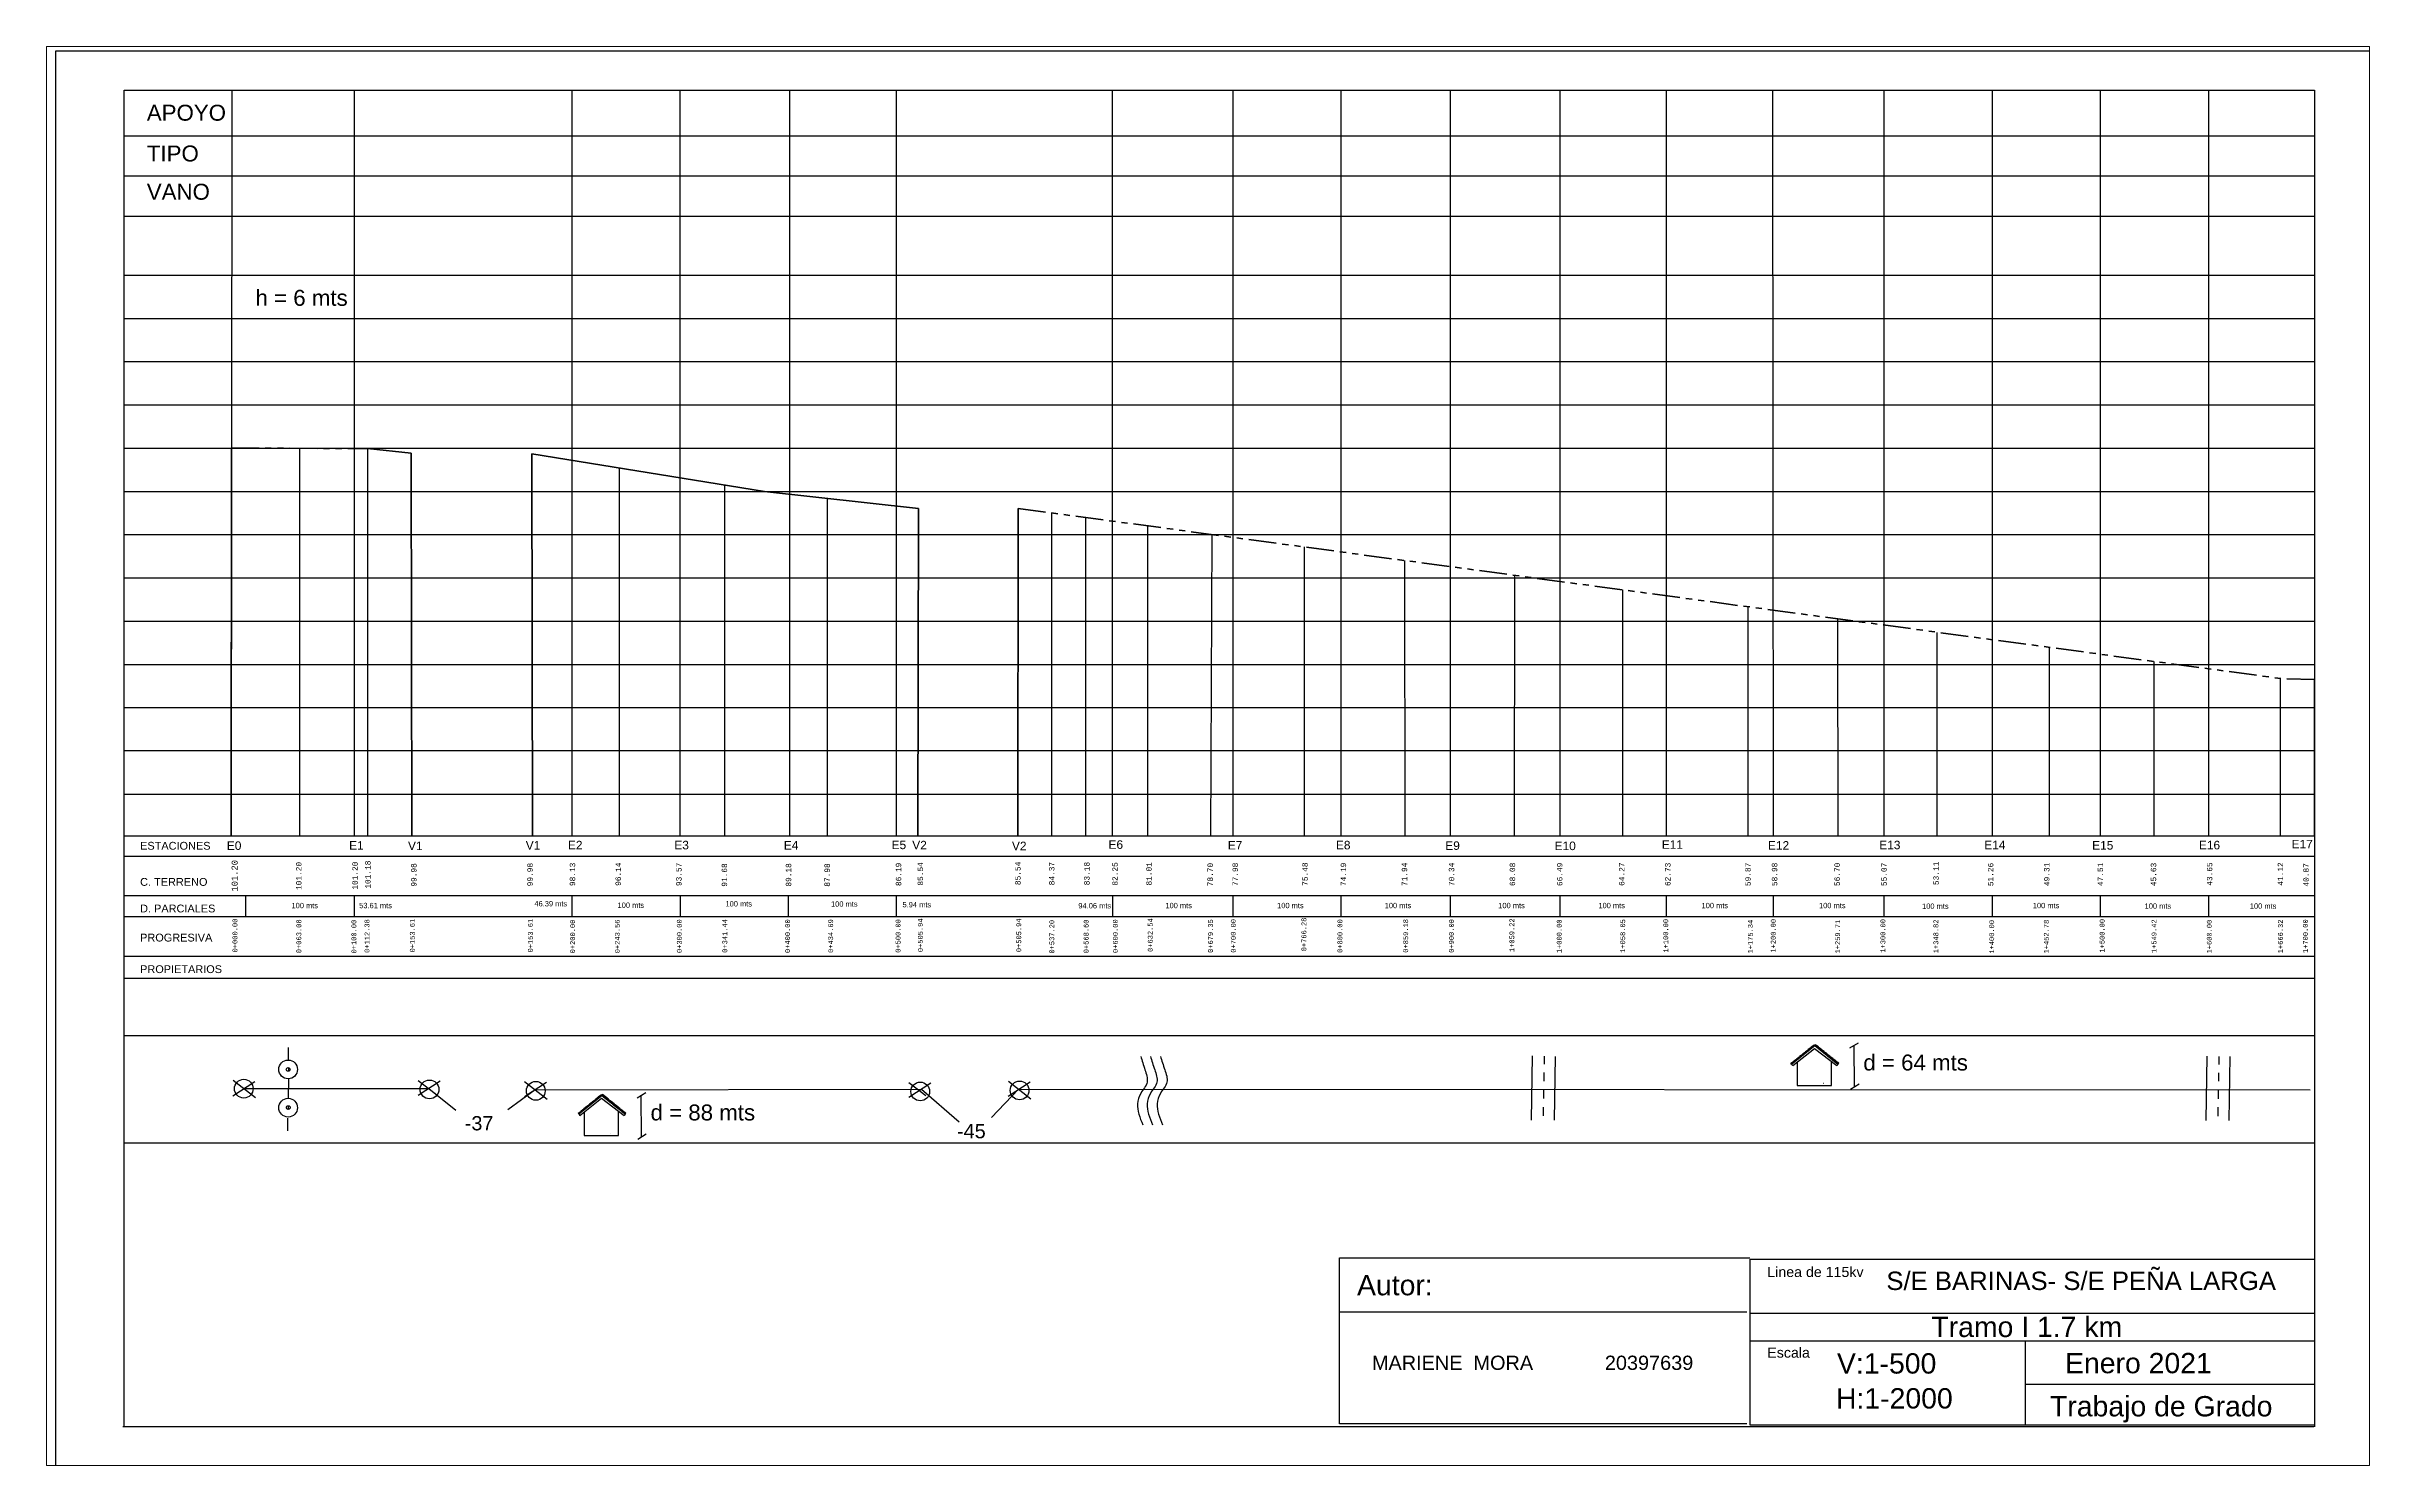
# Paper-space layout 'Presentación1' of a CAD drawing. Header units: millimetres. Extents: x 0 to 285, y 0 to 174.
# The model-space entities are those that its viewports show. They can reach past a viewport. Long polylines and large blocks are cut down to what shows.
import ezdxf
from ezdxf.enums import TextEntityAlignment as Align

# ---------------------------------------------------------------- set-up
doc = ezdxf.new("R2010")
doc.units = ezdxf.units.MM
doc.linetypes.add('SECCION1', pattern=[0.895, 0.45, -0.095, 0.08, -0.095, 0.08, -0.095])
doc.layers.add('a_VEG', color=82, linetype='Continuous', lineweight=0)
doc.layers.add('COMPLETO', color=251, linetype='Continuous')
doc.layers.add('Estacasdemaderaqueseborran', color=7, linetype='Continuous', true_color=0x000a0a)
doc.styles.add('MONOTXT4', font='monotxt4.shx')
doc.styles.get("Standard").update_dxf_attribs({"font": 'arial.ttf'})

msp = doc.modelspace()

# ---------------------------------------------------------------- linework, layer by layer
for p, q in [((499.6, 1610.2), (499.6, 1610.2)), ((2588.3, 1538.3), (2588.3, 848.6)), ((2588.3, 1497.9), (2588.3, 808.2)), ((562.7, 884.3), (1019, 884.3)), ((562.7, 884.3), (1079.6, 884.3)), ((1079.6, 884.3), (1293.6, 884.3)), ((1079.6, 884.3), (1346, 884.3)), ((1346, 884.3), (2243.8, 884.3)), ((1346, 884.3), (1825, 884.3)), ((2243.8, 884.3), (2588.3, 884.3)), ((562.7, 865.6), (1079.6, 865.6)), ((1079.6, 865.6), (1348.3, 865.6)), ((1346, 865.6), (2243.8, 865.6)), ((2243.8, 865.6), (2588.3, 865.6)), ((562.7, 829.1), (1079.6, 829.1)), ((674.8, 829.1), (674.8, 809.6)), ((775.5, 829.1), (775.5, 809.6)), ((976.8, 829.1), (976.8, 809.6)), ((1076.8, 829.1), (1076.8, 809.6)), ((1079.6, 829.1), (1346, 829.1)), ((1176.8, 828.5), (1176.8, 809)), ((1276.5, 829.1), (1276.5, 809.6)), ((1346, 829.1), (2243.8, 829.1)), ((1476.7, 829.2), (1476.7, 809.7)), ((1588.1, 829.1), (1588.1, 809.6)), ((1687.7, 829.1), (1687.7, 809.6)), ((1789, 829.1), (1789, 809.6)), ((1890.2, 829.1), (1890.2, 809.6)), ((1988.8, 829.1), (1988.8, 809.6)), ((2087.7, 829.1), (2087.7, 809.6)), ((2190.1, 829.1), (2190.1, 809.6)), ((2243.8, 829.1), (2588.3, 829.1)), ((2290.1, 829.1), (2290.1, 809.6)), ((2390.1, 829.1), (2390.1, 809.6)), ((2490.1, 829.1), (2490.1, 809.6)), ((562.7, 809.6), (1079.6, 809.6)), ((1079.6, 809.6), (1346, 809.6)), ((1346, 809.6), (2243.8, 809.6)), ((2243.8, 809.6), (2588.3, 809.6)), ((562.7, 773.1), (1079.6, 773.1)), ((562.7, 752.8), (1079.6, 752.8)), ((1079.6, 773.1), (1346, 773.1)), ((1079.6, 752.8), (1346, 752.8)), ((1346, 773.1), (2243.8, 773.1)), ((1346, 752.8), (2243.8, 752.8)), ((2243.8, 773.1), (2588.3, 773.1)), ((2243.8, 752.8), (2588.3, 752.8)), ((562.7, 699.7), (1079.6, 699.7)), ((714.4, 688.5), (714.4, 677.5)), ((1079.6, 699.7), (1346, 699.7)), ((1346, 699.7), (2243.8, 699.7)), ((2166.1, 692.7), (2158.2, 687.8)), ((2162.2, 690.3), (2162.4, 652)), ((2243.8, 699.7), (2588.3, 699.7)), ((714.6, 670), (714.6, 666.6)), ((2104.7, 673.2), (2105.6, 671.9)), ((2147.5, 673.2), (2146.6, 672)), ((683.6, 656.8), (663.3, 643.7)), ((663.4, 658.4), (684.1, 642.3)), ((674, 650.5), (844.5, 650.8)), ((714.6, 659.6), (714.5, 641.6)), ((834.7, 658.2), (850.4, 646.1)), ((855, 657.3), (834.7, 644.3)), ((844.5, 650.8), (869.6, 630.6)), ((942.7, 649.4), (917.5, 631)), ((953.2, 656.1), (932.9, 643)), ((933, 657), (954, 640.8)), ((942.7, 649.4), (1300, 649.9)), ((1045, 646.6), (1037.1, 641.6)), ((1288.5, 656.3), (1304.2, 644.2)), ((1308.8, 655.5), (1288.5, 642.4)), ((1300, 649.9), (1334.8, 619.8)), ((1389.7, 650.1), (1364.7, 623.9)), ((1400.7, 656.4), (1380.3, 643.4)), ((1380.4, 657.3), (1401.1, 641.2)), ((1389.7, 650.1), (2584.2, 649.5)), ((2167.1, 654.7), (2159.2, 649.7)), ((713.9, 623.2), (713.8, 611.6)), ((714.5, 634.7), (714.5, 631.2)), ((983.1, 627.1), (984, 625.8)), ((1026, 627.1), (1025, 625.8)), ((1040.6, 644.1), (1040.8, 605.8)), ((1045.5, 608.5), (1037.6, 603.6)), ((562.8, 600.5), (1079.8, 600.5)), ((1079.8, 600.5), (1346.2, 600.5)), ((1346.2, 600.5), (2588.3, 600.5)), ((1686.7, 444), (2063.4, 444)), ((2066.2, 442.8), (2588.3, 442.8)), ((2066.2, 417.3), (2588.3, 417.3)), ((2320.5, 417.3), (2320.5, 339.4)), ((2320.5, 377.1), (2588.3, 377.1)), ((2587.5, 337.8), (561.5, 337.8))]:
    msp.add_line(p, q)
at = {"lineweight": 25}
for p, q in [((1864.9, 680.8), (1863.9, 621.3)), ((1875.8, 680.6), (1875.7, 673.1)), ((1886, 680.4), (1885, 621.4)), ((2488.7, 680.6), (2487.7, 621.1)), ((2499.7, 680.4), (2499.6, 672.9)), ((2509.9, 680.2), (2508.9, 621.2)), ((1875.3, 649.7), (1875.2, 641.3)), ((1875.6, 665.3), (1875.4, 657.5)), ((2499.2, 649.5), (2499, 641.1)), ((2499.4, 665.1), (2499.3, 657.3)), ((1875, 633.5), (1874.9, 625.3)), ((2498.9, 633.3), (2498.7, 625.1))]:
    msp.add_line(p, q, dxfattribs=at)
for points in [[(499.6, 1610.2), (2668.3, 1610.2), (2668.3, 257.2), (499.6, 257.2)], [(2120.7, 686.2), (2120.1, 687), (2122.9, 689), (2123.4, 688.3)], [(2123.4, 688.3), (2122.8, 689.2), (2125.6, 691.1), (2126.1, 690.5)], [(2128.8, 688.3), (2129.4, 689.2), (2126.6, 691.1), (2126.1, 690.5)], [(2131.5, 686.2), (2132.1, 687), (2129.3, 689), (2128.8, 688.3)], [(2104.7, 673.2), (2104, 674.1), (2106.8, 676), (2107.3, 675.4)], [(2107.3, 675.4), (2106.7, 676.2), (2109.5, 678.2), (2110, 677.6)], [(2110, 677.6), (2109.4, 678.4), (2112.2, 680.3), (2112.7, 679.7)], [(2112.7, 679.7), (2112.1, 680.5), (2114.9, 682.5), (2115.4, 681.9)], [(2115.4, 681.9), (2114.8, 682.7), (2117.6, 684.7), (2118.1, 684)], [(2118.1, 684), (2117.4, 684.9), (2120.2, 686.8), (2120.7, 686.2)], [(2134.1, 684), (2134.8, 684.9), (2132, 686.8), (2131.5, 686.2)], [(2136.8, 681.9), (2137.4, 682.7), (2134.6, 684.7), (2134.1, 684)], [(2139.5, 679.7), (2140.1, 680.5), (2137.3, 682.5), (2136.8, 681.9)], [(2142.2, 677.6), (2142.8, 678.4), (2140, 680.3), (2139.5, 679.7)], [(2144.9, 675.4), (2145.5, 676.2), (2142.7, 678.2), (2142.2, 677.6)], [(2147.5, 673.2), (2148.2, 674.1), (2145.4, 676), (2144.9, 675.4)], [(1001.8, 642.2), (1001.2, 643), (1004, 645), (1004.5, 644.3)], [(1007.2, 642.2), (1007.8, 643), (1005, 645), (1004.5, 644.3)], [(983.1, 627.1), (982.5, 627.9), (985.3, 629.8), (985.8, 629.2)], [(985.8, 629.2), (985.2, 630), (987.9, 632), (988.4, 631.4)], [(988.4, 631.4), (987.8, 632.2), (990.6, 634.2), (991.1, 633.5)], [(991.1, 633.5), (990.5, 634.4), (993.3, 636.3), (993.8, 635.7)], [(993.8, 635.7), (993.2, 636.5), (996, 638.5), (996.5, 637.9)], [(996.5, 637.9), (995.9, 638.7), (998.7, 640.6), (999.2, 640)], [(999.2, 640), (998.6, 640.8), (1001.3, 642.8), (1001.8, 642.2)], [(1009.9, 640), (1010.5, 640.8), (1007.7, 642.8), (1007.2, 642.2)], [(1012.6, 637.9), (1013.2, 638.7), (1010.4, 640.6), (1009.9, 640)], [(1015.3, 635.7), (1015.9, 636.5), (1013.1, 638.5), (1012.6, 637.9)], [(1017.9, 633.5), (1018.5, 634.4), (1015.8, 636.3), (1015.3, 635.7)], [(1020.6, 631.4), (1021.2, 632.2), (1018.4, 634.2), (1017.9, 633.5)], [(1023.3, 629.2), (1023.9, 630), (1021.1, 632), (1020.6, 631.4)], [(1026, 627.1), (1026.6, 627.9), (1023.8, 629.8), (1023.3, 629.2)], [(2066.2, 492.8), (2588.3, 492.8), (2588.3, 339.4), (2066.2, 339.4)]]:
    msp.add_lwpolyline(points, close=True)
for points in [[(562.7, 337.8), (562.7, 1574), (1079.6, 1574)], [(1079.6, 1574), (1346, 1574)], [(1346, 1574), (2243.8, 1574)], [(2243.8, 1574), (2588.3, 1574), (2588.3, 337.8)], [(2104.7, 673.2), (2126, 690.4), (2147.5, 673.2)], [(2105.7, 672), (2125.8, 687.7), (2146.5, 672)], [(2109.8, 675), (2109.8, 653.4), (2141.6, 653.4), (2141.6, 675.8)], [(2134.3, 655.6), (2134.5, 655.6)], [(2134.3, 655.5), (2134.5, 655.5)], [(983.1, 627.1), (1004.4, 644.2), (1026, 627.1)], [(984.1, 625.8), (1004.3, 641.6), (1025, 625.8)], [(988.2, 628.8), (988.2, 607.3), (1020, 607.3), (1020, 629.6)], [(1012.7, 609.4), (1012.9, 609.4)], [(1012.8, 609.3), (1012.9, 609.3)], [(2063.4, 340.6), (1686.7, 340.6), (1686.7, 494.1), (2066, 494.1)]]:
    msp.add_lwpolyline(points)
for centre, radius in [((714.4, 668.3), 8.66), ((714.4, 668.3), 1.75), ((673.4, 650.5), 8.66), ((845.1, 649.8), 8.66), ((943.4, 648.5), 8.66), ((1298.9, 647.9), 8.66), ((1390.8, 648.9), 8.66), ((714.4, 632.9), 8.66), ((714.5, 633), 1.75)]:
    msp.add_circle(centre, radius)
at = {"color": 5}
for points in [[(1502.8, 680.4), (1506.7, 668), (1508.7, 656.5), (1502.8, 646.1), (1499.8, 636.6), (1504.7, 617.2)], [(1511.7, 680.4), (1515.7, 668), (1517.7, 656.5), (1511.7, 646.1), (1508.7, 636.6), (1513.7, 617.2)], [(1521, 680.4), (1525, 668), (1527, 656.5), (1521, 646.1), (1518, 636.6), (1523, 617.2)]]:
    msp.add_spline(points, degree=3, dxfattribs=at)
at = {"layer": 'a_VEG', "color": 18, "lineweight": 60, "true_color": 0x000000}
for p, q in [((661.7, 884.3), (662, 1242.9)), ((787.8, 1242.4), (828.2, 1238.2)), ((828.9, 884.3), (828.2, 1238.2)), ((940.2, 884.3), (939.6, 1237.7)), ((939.6, 1237.7), (1154.8, 1202.9)), ((1154.8, 1202.9), (1297.2, 1187.1)), ((1296.8, 884.3), (1297.2, 1187.1)), ((1389.1, 884.3), (1389.5, 1187.1)), ((2588.3, 884.3), (2588.3, 1028.9))]:
    msp.add_line(p, q, dxfattribs=at)
at = {"layer": 'a_VEG', "color": 18, "linetype": 'SECCION1', "lineweight": 60, "true_color": 0x000000, "flags": 128}
for points in [[(662, 1242.9), (779.3, 1242.5), (787.8, 1242.4)], [(1389.5, 1187.1), (2557.1, 1029.8), (2588.3, 1028.9)]]:
    msp.add_lwpolyline(points, dxfattribs=at)
at = {"layer": 'COMPLETO'}
for p, q in [((662.3, 1574), (661.7, 884.3)), ((775.5, 1574), (775.5, 884.3)), ((976.8, 1574), (976.8, 884.3)), ((1076.5, 1574.2), (1076.5, 884.4)), ((1178.1, 1574.3), (1178.1, 884.6)), ((1276.5, 1573.9), (1276.5, 884.2)), ((1476.5, 1573.9), (1476.5, 884.2)), ((1588.1, 1574), (1588.1, 884.3)), ((1687.7, 1574), (1687.7, 884.3)), ((1789, 1574), (1789, 884.3)), ((1890.2, 1574), (1890.2, 1319.2)), ((1988.8, 1574), (1988.8, 884.3)), ((2087.1, 1574), (2087.6, 884.3)), ((2190.1, 1574), (2190.1, 884.3)), ((2290.1, 1574), (2290.1, 884.3)), ((2390.1, 1574), (2390.1, 884.3)), ((2490.1, 1574), (2490.1, 884.3)), ((562.7, 1531.7), (1079.6, 1531.7)), ((1079.6, 1531.7), (1346, 1531.7)), ((1346, 1531.7), (2243.8, 1531.7)), ((2243.8, 1531.7), (2588.3, 1531.7)), ((562.7, 1494.6), (1079.6, 1494.6)), ((1079.6, 1494.6), (1346, 1494.6)), ((1346, 1494.6), (2243.8, 1494.6)), ((2243.8, 1494.6), (2588.3, 1494.6)), ((562.7, 1457.5), (1079.6, 1457.5)), ((1079.6, 1457.5), (1346, 1457.5)), ((1346, 1457.5), (2243.8, 1457.5)), ((2243.8, 1457.5), (2588.3, 1457.5)), ((562.7, 1402.9), (1079.6, 1402.9)), ((1079.6, 1402.9), (1346, 1402.9)), ((1346, 1402.9), (2243.8, 1402.9)), ((2243.8, 1402.9), (2588.3, 1402.9)), ((563.1, 1362.9), (1079.6, 1362.9)), ((1079.6, 1362.9), (1346, 1362.9)), ((1346, 1362.9), (2243.8, 1362.9)), ((2243.8, 1362.9), (2588.3, 1362.9)), ((562.7, 1322.9), (1079.6, 1322.9)), ((1079.6, 1322.9), (1346, 1322.9)), ((1346, 1322.9), (2247.1, 1322.9)), ((1890.2, 1322.9), (1890.2, 884.3)), ((2243.8, 1322.9), (2588.3, 1322.9)), ((562.7, 1282.9), (1079.6, 1282.9)), ((1079.6, 1282.9), (1346, 1282.9)), ((1346, 1282.9), (2243.8, 1282.9)), ((2243.8, 1282.9), (2588.3, 1282.9)), ((562.7, 1242.9), (1079.6, 1242.9)), ((1079.6, 1242.9), (1346, 1242.9)), ((1346, 1242.9), (2247.1, 1242.9)), ((2243.8, 1242.9), (2588.3, 1242.9)), ((562.7, 1202.9), (1079.6, 1202.9)), ((1079.6, 1202.9), (1346, 1202.9)), ((1346, 1202.9), (2247.1, 1202.9)), ((2243.8, 1202.9), (2588.3, 1202.9)), ((562.7, 1162.9), (1079.6, 1162.9)), ((1079.6, 1162.9), (1346, 1162.9)), ((1346, 1162.9), (2243.8, 1162.9)), ((2243.8, 1162.9), (2588.3, 1162.9)), ((562.7, 1122.9), (1079.6, 1122.9)), ((1079.6, 1122.9), (1346, 1122.9)), ((1346, 1122.9), (2243.8, 1122.9)), ((2243.8, 1122.9), (2588.3, 1122.9)), ((562.7, 1082.9), (1079.6, 1082.9)), ((1079.6, 1082.9), (1346, 1082.9)), ((1346, 1082.9), (2243.8, 1082.9)), ((2243.8, 1082.9), (2588.3, 1082.9)), ((562.7, 1042.9), (1079.6, 1042.9)), ((1079.6, 1042.9), (1346, 1042.9)), ((1346, 1042.9), (2243.8, 1042.9)), ((2243.8, 1042.9), (2588.3, 1042.9)), ((562.2, 1002.9), (1079.6, 1002.9)), ((1079.6, 1002.9), (1346, 1002.9)), ((1346, 1002.9), (2243.8, 1002.9)), ((2243.8, 1002.9), (2588.3, 1002.9)), ((562.7, 963.1), (1079.6, 963.1)), ((1079.6, 963.1), (1346, 963.1)), ((1346, 963.1), (2243.8, 963.1)), ((2243.8, 963.1), (2588.3, 963.1)), ((562.7, 922.9), (1079.6, 922.9)), ((1079.6, 922.9), (1346, 922.9)), ((1346, 922.9), (2243.8, 922.9)), ((2243.8, 922.9), (2588.3, 922.9))]:
    msp.add_line(p, q, dxfattribs=at)
at = {"layer": 'Estacasdemaderaqueseborran'}
for p, q in [((724.8, 1242.9), (724.8, 884.3)), ((787.8, 1242.4), (787.8, 884.3)), ((1020.4, 1224.6), (1020.4, 884.3)), ((1118, 1208.8), (1118, 884.3)), ((1212.8, 1195.7), (1212.8, 884.3)), ((1420.3, 1182.9), (1420.4, 884.3)), ((1451.7, 1178.7), (1451.8, 884.3)), ((1508.9, 1171), (1509, 884.3)), ((1568.4, 1162.9), (1567.4, 884.3)), ((1653.9, 1151.5), (1654, 884.3)), ((1746.8, 1139), (1746.9, 884.3)), ((1848.3, 1125.3), (1848.2, 884.3)), ((1948.2, 1111.8), (1948.2, 884.3)), ((2064.1, 1096.2), (2064.2, 884.3)), ((2147.2, 1085), (2147.4, 884.3)), ((2238.9, 1072.3), (2239, 884.3)), ((2342.9, 1058.6), (2342.9, 884.1)), ((2439.6, 1045.6), (2439.6, 884.3)), ((2556.5, 1029.8), (2556.5, 884.3))]:
    msp.add_line(p, q, dxfattribs=at)

# ---------------------------------------------------------------- texts
for s, height, p in [('APOYO', 14.74, (583.7, 1545.7)), ('TIPO', 14.74, (583.7, 1508)), ('VANO', 14.74, (583.7, 1472.6)), ('h = 6 mts', 14.74, (684.2, 1374.5)), ('ESTACIONES', 7.23, (577.5, 871.5)), ('C. TERRENO', 7.23, (577.5, 838.1)), ('D. PARCIALES', 7.229, (577.5, 813.5)), ('100 mts', 4.94, (717.5, 817.4)), ('53.61 mts', 4.94, (780.1, 817.4)), ('46.39 mts', 4.94, (942.1, 819.1)), ('100 mts', 4.94, (1019, 817.7)), ('100 mts', 4.94, (1118.8, 819)), ('100 mts', 4.94, (1216.4, 818.8)), ('5.94 mts', 4.94, (1282.5, 818.2)), ('94.06 mts', 4.94, (1445.1, 817.2)), ('100 mts', 4.94, (1525.6, 817.4)), ('100 mts', 4.94, (1628.9, 817.4)), ('100 mts', 4.94, (1728.4, 817.4)), ('100 mts', 4.94, (1833.4, 817.4)), ('100 mts', 4.94, (1926, 817.4)), ('100 mts', 4.94, (2021.4, 817.4)), ('100 mts', 4.94, (2130, 817.4)), ('100 mts', 4.94, (2225.3, 816.8)), ('100 mts', 4.94, (2327.7, 817.4)), ('100 mts', 4.94, (2431.1, 816.9)), ('100 mts', 4.94, (2528.4, 816.9)), ('PROGRESIVA', 7.23, (577.5, 786.6)), ('PROPIETARIOS', 7.229, (577.5, 757.4)), ('d = 64 mts', 14.74, (2171, 667.3)), ('d = 88 mts', 14.74, (1049.5, 621.1)), ('Linea de 115kv', 9.394, (2082.2, 476.3)), ('Escala', 9.39, (2082.2, 401.7))]:
    msp.add_text(s, height=height).set_placement(p)
at = {"style": 'MONOTXT4'}
for s, height, p in [('101.20', 5.63, (664.9, 862)), ('101.20', 5, (724.2, 860.2)), ('101.20', 5, (776.2, 860.5)), ('101.18', 5, (788.1, 861.4)), ('96.14', 5, (1019.6, 859.7)), ('85.54', 5, (1299, 859.9)), ('85.54', 5, (1389.2, 860.4)), ('84.37', 5, (1420.5, 860.2)), ('83.18', 5, (1453, 860.2)), ('82.25', 5, (1479, 859.9)), ('81.01', 5, (1510.4, 860)), ('53.11', 5, (2238.2, 860.4)), ('43.65', 5, (2491.2, 859.8)), ('99.98', 5, (830.6, 859)), ('99.98', 5, (938.1, 859.3)), ('98.13', 5, (977.3, 859.5)), ('93.57', 5, (1075.7, 859.5)), ('91.68', 5, (1117.8, 858.9)), ('89.18', 5, (1177.1, 859)), ('87.98', 5, (1212.8, 858.9)), ('86.19', 5, (1278.8, 859.5)), ('78.70', 5, (1567, 859.3)), ('77.98', 5, (1590.2, 859.5)), ('75.48', 5, (1654.7, 859.7)), ('74.19', 5, (1690.2, 859.5)), ('71.94', 5, (1746.7, 859.5)), ('70.34', 5, (1790.2, 859.5)), ('68.08', 5, (1846.5, 859.5)), ('66.49', 5, (1890.2, 859.5)), ('64.27', 5, (1947.6, 859.7)), ('62.73', 5, (1990.2, 859.5)), ('59.87', 5, (2064.3, 859.5)), ('58.98', 5, (2088.9, 859.5)), ('56.70', 5, (2146.8, 859.5)), ('55.07', 5, (2190.2, 859.5)), ('51.26', 5, (2288.7, 859.4)), ('49.31', 5, (2340.6, 859.5)), ('47.51', 5, (2390.2, 859.5)), ('45.63', 5, (2439.3, 859.4)), ('41.12', 5, (2556.7, 859.8)), ('40.87', 5, (2580.4, 859)), ('0+000.00', 4.53, (665.2, 807.8)), ('0+063.08', 4.53, (724.3, 807.1)), ('0+100.00', 4.5, (775.2, 806.7)), ('0+112.38', 4.5, (787.3, 807.2)), ('0+153.61', 4.5, (829.2, 807.6)), ('0+153.61', 4.5, (938.4, 807.6)), ('0+200.00', 4.5, (977.4, 806.8)), ('0+243.56', 4.5, (1018.8, 806.9)), ('0+300.00', 4.5, (1076.1, 807.1)), ('0+341.44', 4.5, (1118.2, 807.3)), ('0+400.00', 4.5, (1176.2, 807.1)), ('0+434.69', 4.5, (1216.1, 807.2)), ('0+500.00', 4.5, (1278.4, 807.3)), ('0+505.94', 4.5, (1299, 807.9)), ('0+505.94', 4.5, (1390, 807.9)), ('0+537.20', 4.5, (1420.6, 806.6)), ('0+568.60', 4.5, (1452.3, 806.9)), ('0+600.00', 4.5, (1479.3, 807.1)), ('0+632.54', 4.5, (1511.6, 808.1)), ('0+679.35', 4.5, (1567.3, 807.2)), ('0+700.00', 4.5, (1588.4, 807.4)), ('0+766.28', 4.5, (1653.7, 808.7)), ('0+800.00', 4.5, (1687, 807.2)), ('0+859.18', 4.5, (1747.8, 807.4)), ('0+900.00', 4.5, (1790.1, 807.3)), ('1+059.22', 4.5, (1846, 808)), ('1+000.00', 4.5, (1889.8, 807)), ('1+058.05', 4.5, (1948.5, 807.3)), ('1+100.00', 4.5, (1988.3, 807.5)), ('1+175.34', 4.5, (2066.5, 806.7)), ('1+200.00', 4.5, (2087.7, 807.5)), ('1+259.71', 4.5, (2147.2, 806.7)), ('1+300.00', 4.5, (2189.1, 807.4)), ('1+348.82', 4.5, (2238.1, 806.9)), ('1+400.00', 4.5, (2289.7, 806.5)), ('1+452.78', 4.5, (2340.2, 806.7)), ('1+500.00', 4.5, (2391.8, 807.5)), ('1+549.42', 4.5, (2439.8, 807.1)), ('1+600.00', 4.5, (2490.9, 806.7)), ('1+666.32', 4.5, (2556.7, 806.9)), ('1+700.00', 4.5, (2579.8, 807.1))]:
    msp.add_text(s, height=height, rotation=90, dxfattribs=at).set_placement(p, align=Align.MIDDLE_RIGHT)
at = {"attachment_point": 1}
for s, insert, char_height in [('E0', (657.7, 879.2), 7.89), ('E1', (770.8, 879.4), 7.89), ('V1', (825.2, 879), 7.89), ('V1', (934.1, 879.5), 7.89), ('E2', (973.1, 879.7), 7.89), ('E3', (1071.5, 879.7), 7.89), ('E4', (1172.7, 879.5), 7.89), ('E5', (1272.4, 879.9), 7.89), ('V2', (1383.7, 878.9), 7.89), ('E6', (1473, 880.2), 7.89), ('E8', (1683.3, 879.7), 7.89), ('E9', (1784.4, 879.2), 7.89), ('E11', (1984.6, 880.2), 7.89), ('E12', (2082.8, 879.4), 7.89), ('E14', (2282.8, 879.8), 7.89), ('E15', (2382.6, 879.5), 7.89), ('E16', (2481.3, 879.7), 7.89), ('E17', (2567, 880.6), 7.89), ('-37', (877.7, 625.1), 13.15), ('-45', (1332.9, 617.8), 13.15), ('S/E BARINAS- S/E PEÑA LARGA', (2192.3, 481.3), 17), ('Tramo I 1.7 km', (2233.9, 439.6), 18.788), ('V:1-500', (2146.6, 405.8), 18.79), ('Enero 2021', (2357.5, 406.1), 18.79), ('H:1-2000', (2145.7, 373.5), 18.79), ('Trabajo de Grado', (2343.6, 366.2), 18.788)]:
    msp.add_mtext(s, dxfattribs=dict(at, insert=insert, char_height=char_height))
at = {"char_height": 7.89, "attachment_point": 1}
for s, insert, width in [('V2', (1291.5, 879.7), 11.411), ('E7', (1583.3, 879.6), 12.127), ('E10', (1885.5, 879), 16.719), ('E13', (2185.7, 879.8), 18.21)]:
    msp.add_mtext(s, dxfattribs=dict(at, insert=insert, width=width))
at = {"attachment_point": 1}
for s, width, insert, char_height in [('Autor:', 148.104, (1702.8, 478.2), 18.79), ('^JMARIENE  MORA             20397639', 522.055, (1716.6, 425.5), 13.152)]:
    msp.add_mtext_dynamic_manual_height_columns(s, width=width, gutter_width=93.9, heights=[0], dxfattribs=dict(at, insert=insert, char_height=char_height))

psp = doc.layouts.new('Presentación1')

# ---------------------------------------------------------------- viewports
at = {"layer": '0'}
psp.add_viewport(center=(142.68, 87.24), size=(285.44, 174.3826), view_center_point=(1564.98, 958.18), view_height=1312.3914, dxfattribs=at)

doc.saveas('drawing.dxf')
